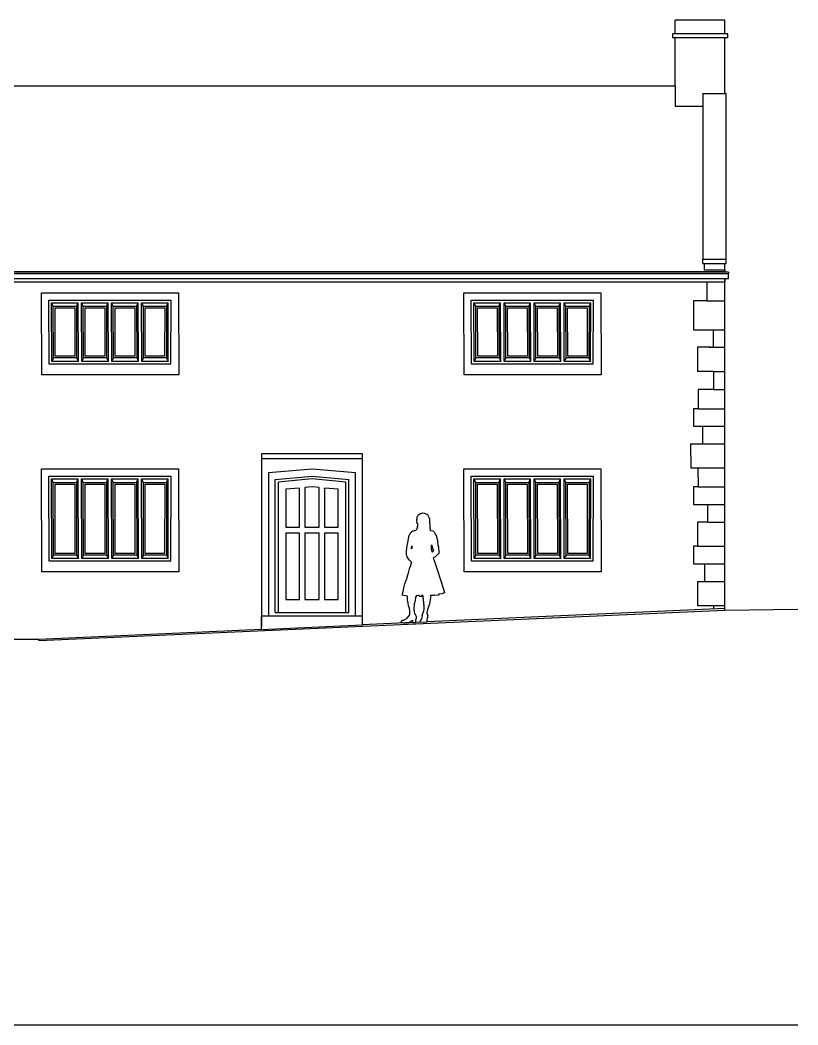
# Model space of a CAD drawing. Extents: x -13712 to 13712, y -8610 to 6342.
# Drawn here: x 2434 to 13712, y -8610 to 5965 of the extents above; entities that cross this region are included whole.
import ezdxf

# ---------------------------------------------------------------- set-up
doc = ezdxf.new("R2010")
doc.units = 0
doc.header["$MEASUREMENT"] = 0
doc.layers.get('0').update_dxf_attribs({"linetype": 'CONTINUOUS'})

msp = doc.modelspace()

# ---------------------------------------------------------------- linework, layer by layer
at = {"color": 214}
for p, q in [((11934, 5765), (11934, 5965)), ((12654, 5965), (11934, 5965)), ((12654, 5765), (12654, 5965)), ((11894, 5765), (11894, 5715)), ((11934, 5765), (11894, 5765)), ((11894, 5715), (11934, 5715)), ((12654, 5765), (11934, 5765)), ((11934, 5715), (12654, 5715)), ((11934, 5014), (11934, 5715)), ((12694, 5765), (12654, 5765)), ((12654, 4900), (12654, 5715)), ((12654, 5715), (12694, 5715)), ((12694, 5715), (12694, 5765)), ((2124, 5014), (11934, 5014)), ((11934, 5014), (11934, 4719)), ((12334, 4900), (12654, 4900)), ((12334, 4900), (12334, 4719)), ((12674, 4900), (12654, 4900)), ((12674, 2496), (12674, 4900)), ((11934, 4719), (12334, 4719)), ((12334, 4719), (12334, 2496)), ((12334, 2496), (12674, 2496)), ((12334, 2435), (12334, 2496)), ((12674, 2435), (12674, 2496)), ((12334, 2435), (12354, 2435)), ((12354, 2435), (12354, 2345)), ((12354, 2435), (12654, 2435)), ((12354, 2345), (12654, 2345)), ((12654, 2345), (12654, 2435)), ((12654, 2435), (12674, 2435)), ((12654, 2310), (12654, 2435)), ((12654, 2345), (12654, 2320)), ((1354, 2290), (12704, 2290)), ((12654, 2210), (1545, 2210)), ((1704, 2320), (12654, 2320)), ((12654, 2310), (1704, 2310)), ((12654, 2320), (12654, 2310)), ((12704, 2310), (12654, 2310)), ((12654, 2210), (12654, 2170)), ((12704, 2210), (12654, 2210)), ((12654, 2170), (12654, 2210)), ((12704, 2310), (12704, 2290)), ((12704, 2210), (12704, 2290)), ((1545, 2170), (12654, 2170)), ((12391, 2170), (12391, 1893)), ((12654, -2570), (12654, 2170)), ((2744, 2010), (4729, 2010)), ((2750, 820), (2744, 2010)), ((2850, 1905), (4623, 1905)), ((2854, 975), (2850, 1905)), ((4619, 975), (4623, 1905)), ((4729, 2010), (4734, 820)), ((8869, 2010), (10854, 2010)), ((8875, 820), (8869, 2010)), ((8975, 1905), (10748, 1905)), ((8979, 975), (8975, 1905)), ((10744, 975), (10748, 1905)), ((10854, 2010), (10859, 820)), ((2916, 1815), (2890, 1865)), ((2890, 1865), (3276, 1865)), ((2894, 1015), (2890, 1865)), ((2916, 1815), (3251, 1815)), ((2919, 1065), (2916, 1815)), ((2941, 1790), (3226, 1790)), ((2944, 1090), (2941, 1790)), ((3226, 1790), (3229, 1090)), ((3251, 1815), (3276, 1865)), ((3251, 1815), (3254, 1065)), ((3279, 1018), (3276, 1865)), ((3326, 1865), (3709, 1865)), ((3351, 1815), (3326, 1865)), ((3329, 1018), (3326, 1865)), ((3351, 1815), (3686, 1815)), ((3354, 1065), (3351, 1815)), ((3379, 1090), (3376, 1790)), ((3376, 1790), (3661, 1790)), ((3661, 1790), (3664, 1090)), ((3686, 1815), (3709, 1865)), ((3686, 1815), (3689, 1065)), ((3709, 1865), (3711, 1865)), ((3715, 1020), (3711, 1865)), ((3786, 1815), (3761, 1865)), ((3761, 1865), (4146, 1865)), ((3765, 1020), (3761, 1865)), ((3786, 1815), (4122, 1815)), ((3789, 1065), (3786, 1815)), ((3814, 1090), (3811, 1790)), ((3811, 1790), (4097, 1790)), ((4097, 1790), (4100, 1090)), ((4122, 1815), (4146, 1865)), ((4122, 1815), (4125, 1065)), ((4150, 1022), (4146, 1865)), ((4222, 1815), (4196, 1865)), ((4196, 1865), (4583, 1865)), ((4200, 1023), (4196, 1865)), ((4222, 1815), (4558, 1815)), ((4225, 1065), (4222, 1815)), ((4247, 1790), (4533, 1790)), ((4250, 1090), (4247, 1790)), ((4533, 1790), (4530, 1090)), ((4558, 1815), (4555, 1065)), ((4558, 1815), (4583, 1865)), ((4558, 1815), (4558, 1815)), ((4579, 1015), (4583, 1865)), ((9041, 1815), (9015, 1865)), ((9015, 1865), (9401, 1865)), ((9019, 1015), (9015, 1865)), ((9041, 1815), (9376, 1815)), ((9044, 1065), (9041, 1815)), ((9066, 1790), (9351, 1790)), ((9069, 1090), (9066, 1790)), ((9351, 1790), (9354, 1090)), ((9376, 1815), (9401, 1865)), ((9376, 1815), (9379, 1065)), ((9404, 1018), (9401, 1865)), ((9451, 1865), (9834, 1865)), ((9476, 1815), (9451, 1865)), ((9454, 1018), (9451, 1865)), ((9476, 1815), (9811, 1815)), ((9479, 1065), (9476, 1815)), ((9504, 1090), (9501, 1790)), ((9501, 1790), (9786, 1790)), ((9786, 1790), (9789, 1090)), ((9811, 1815), (9834, 1865)), ((9811, 1815), (9814, 1065)), ((9834, 1865), (9836, 1865)), ((9840, 1020), (9836, 1865)), ((9911, 1815), (9886, 1865)), ((9886, 1865), (10271, 1865)), ((9890, 1020), (9886, 1865)), ((9911, 1815), (10247, 1815)), ((9914, 1065), (9911, 1815)), ((9939, 1090), (9936, 1790)), ((9936, 1790), (10222, 1790)), ((10222, 1790), (10225, 1090)), ((10247, 1815), (10271, 1865)), ((10247, 1815), (10250, 1065)), ((10275, 1022), (10271, 1865)), ((10347, 1815), (10321, 1865)), ((10321, 1865), (10708, 1865)), ((10325, 1023), (10321, 1865)), ((10347, 1815), (10683, 1815)), ((10350, 1065), (10347, 1815)), ((10372, 1790), (10658, 1790)), ((10375, 1090), (10372, 1790)), ((10658, 1790), (10655, 1090)), ((10683, 1815), (10680, 1065)), ((10683, 1815), (10708, 1865)), ((10683, 1815), (10683, 1815)), ((10704, 1015), (10708, 1865)), ((12200, 1893), (12200, 1474)), ((12391, 1893), (12200, 1893)), ((12391, 1893), (12654, 1893)), ((12200, 1474), (12488, 1474)), ((12488, 1220), (12488, 1474)), ((12488, 1474), (12654, 1474)), ((12654, 1220), (12654, 1474)), ((12450, 1221), (12258, 1220)), ((12258, 1220), (12258, 870)), ((12427, 1220), (12488, 1220)), ((12488, 1220), (12654, 1220)), ((2919, 1065), (2894, 1015)), ((3254, 1065), (2919, 1065)), ((3229, 1090), (2944, 1090)), ((3254, 1065), (3279, 1018)), ((3354, 1065), (3329, 1018)), ((3689, 1065), (3354, 1065)), ((3664, 1090), (3379, 1090)), ((3689, 1065), (3715, 1020)), ((3789, 1065), (3765, 1020)), ((3765, 1015), (3765, 1020)), ((4125, 1065), (3789, 1065)), ((4100, 1090), (3814, 1090)), ((4125, 1065), (4150, 1022)), ((4150, 1015), (4150, 1022)), ((4225, 1065), (4200, 1023)), ((4200, 1015), (4200, 1023)), ((4555, 1065), (4225, 1065)), ((4530, 1090), (4250, 1090)), ((4555, 1065), (4579, 1015)), ((9044, 1065), (9019, 1015)), ((9379, 1065), (9044, 1065)), ((9354, 1090), (9069, 1090)), ((9379, 1065), (9404, 1018)), ((9479, 1065), (9454, 1018)), ((9814, 1065), (9479, 1065)), ((9789, 1090), (9504, 1090)), ((9814, 1065), (9840, 1020)), ((9914, 1065), (9890, 1020)), ((9890, 1015), (9890, 1020)), ((10250, 1065), (9914, 1065)), ((10225, 1090), (9939, 1090)), ((10250, 1065), (10275, 1022)), ((10275, 1015), (10275, 1022)), ((10350, 1065), (10325, 1023)), ((10325, 1015), (10325, 1023)), ((10680, 1065), (10350, 1065)), ((10655, 1090), (10375, 1090)), ((10680, 1065), (10704, 1015)), ((4619, 975), (2854, 975)), ((3279, 1015), (2894, 1015)), ((3279, 1015), (3279, 1018)), ((3329, 1015), (3329, 1018)), ((3715, 1015), (3329, 1015)), ((3715, 1015), (3715, 1020)), ((4150, 1015), (3765, 1015)), ((4579, 1015), (4200, 1015)), ((10744, 975), (8979, 975)), ((9404, 1015), (9019, 1015)), ((9404, 1015), (9404, 1018)), ((9454, 1015), (9454, 1018)), ((9840, 1015), (9454, 1015)), ((9840, 1015), (9840, 1020)), ((10275, 1015), (9890, 1015)), ((10704, 1015), (10325, 1015)), ((4734, 820), (2750, 820)), ((10859, 820), (8875, 820)), ((12488, 870), (12258, 870)), ((12488, 870), (12654, 870)), ((12488, 870), (12488, 606)), ((12488, 606), (12266, 606)), ((12266, 606), (12266, 329)), ((12488, 606), (12654, 606)), ((12266, 329), (12200, 329)), ((12200, 329), (12200, 75)), ((12266, 329), (12654, 329)), ((12200, 75), (12334, 75)), ((12334, 75), (12654, 75)), ((12334, -179), (12334, 75)), ((12654, -179), (12654, 75)), ((12153, -179), (12157, -529)), ((12153, -179), (12334, -179)), ((12334, -179), (12654, -179)), ((7399, -325), (5934, -325)), ((5934, -325), (5934, -400)), ((7399, -400), (5934, -400)), ((5934, -400), (5934, -2830)), ((7399, -400), (7399, -325)), ((7399, -2807), (7399, -400)), ((2744, -545), (4729, -545)), ((2750, -2040), (2744, -545)), ((4729, -545), (4734, -2040)), ((6667, -550), (6034, -600)), ((7299, -600), (6667, -550)), ((8869, -545), (10854, -545)), ((8875, -2040), (8869, -545)), ((10854, -545), (10859, -2040)), ((12157, -529), (12262, -529)), ((12262, -529), (12654, -529)), ((12262, -529), (12266, -807)), ((2850, -650), (4623, -650)), ((2854, -1885), (2850, -650)), ((2916, -740), (2890, -690)), ((2890, -690), (3276, -690)), ((2894, -1845), (2890, -690)), ((3251, -740), (3276, -690)), ((3279, -1842), (3276, -690)), ((3326, -690), (3709, -690)), ((3351, -740), (3326, -690)), ((3329, -1842), (3326, -690)), ((3686, -740), (3709, -690)), ((3709, -690), (3711, -690)), ((3715, -1840), (3711, -690)), ((3786, -740), (3761, -690)), ((3761, -690), (4146, -690)), ((3765, -1840), (3761, -690)), ((4122, -740), (4146, -690)), ((4150, -1838), (4146, -690)), ((4222, -740), (4196, -690)), ((4196, -690), (4583, -690)), ((4200, -1837), (4196, -690)), ((4558, -740), (4583, -690)), ((4579, -1845), (4583, -690)), ((4619, -1885), (4623, -650)), ((6034, -600), (6034, -2680)), ((6134, -700), (6667, -650)), ((6134, -2630), (6134, -700)), ((6667, -690), (6174, -736)), ((6667, -650), (7199, -700)), ((7159, -736), (6667, -690)), ((7199, -2630), (7199, -700)), ((7299, -2680), (7299, -600)), ((8975, -650), (10748, -650)), ((8979, -1885), (8975, -650)), ((9041, -740), (9015, -690)), ((9015, -690), (9401, -690)), ((9019, -1845), (9015, -690)), ((9376, -740), (9401, -690)), ((9404, -1842), (9401, -690)), ((9451, -690), (9834, -690)), ((9476, -740), (9451, -690)), ((9454, -1842), (9451, -690)), ((9811, -740), (9834, -690)), ((9834, -690), (9836, -690)), ((9840, -1840), (9836, -690)), ((9911, -740), (9886, -690)), ((9886, -690), (10271, -690)), ((9890, -1840), (9886, -690)), ((10247, -740), (10271, -690)), ((10275, -1838), (10271, -690)), ((10347, -740), (10321, -690)), ((10321, -690), (10708, -690)), ((10325, -1837), (10321, -690)), ((10683, -740), (10708, -690)), ((10704, -1845), (10708, -690)), ((10744, -1885), (10748, -650)), ((2916, -740), (3251, -740)), ((2919, -1795), (2916, -740)), ((2941, -765), (3226, -765)), ((2944, -1770), (2941, -765)), ((3226, -765), (3229, -1770)), ((3251, -740), (3254, -1795)), ((3351, -740), (3686, -740)), ((3354, -1795), (3351, -740)), ((3379, -1770), (3376, -765)), ((3376, -765), (3661, -765)), ((3661, -765), (3664, -1770)), ((3686, -740), (3689, -1795)), ((3786, -740), (4122, -740)), ((3789, -1795), (3786, -740)), ((3814, -1770), (3811, -765)), ((3811, -765), (4097, -765)), ((4097, -765), (4100, -1770)), ((4122, -740), (4125, -1795)), ((4222, -740), (4558, -740)), ((4225, -1795), (4222, -740)), ((4247, -765), (4533, -765)), ((4250, -1770), (4247, -765)), ((4533, -765), (4530, -1770)), ((4558, -740), (4555, -1795)), ((4558, -740), (4558, -740)), ((6174, -736), (6174, -2630)), ((6483, -823), (6289, -841)), ((6289, -841), (6289, -1390)), ((6484, -1390), (6484, -823)), ((6667, -805), (6563, -815)), ((6564, -815), (6564, -1390)), ((6770, -815), (6667, -805)), ((6769, -1390), (6769, -815)), ((6849, -832), (6850, -823)), ((6849, -832), (6849, -1390)), ((7044, -841), (6850, -823)), ((7044, -1390), (7044, -841)), ((7159, -2630), (7159, -736)), ((9041, -740), (9376, -740)), ((9044, -1795), (9041, -740)), ((9066, -765), (9351, -765)), ((9069, -1770), (9066, -765)), ((9351, -765), (9354, -1770)), ((9376, -740), (9379, -1795)), ((9476, -740), (9811, -740)), ((9479, -1795), (9476, -740)), ((9504, -1770), (9501, -765)), ((9501, -765), (9786, -765)), ((9786, -765), (9789, -1770)), ((9811, -740), (9814, -1795)), ((9911, -740), (10247, -740)), ((9914, -1795), (9911, -740)), ((9939, -1770), (9936, -765)), ((9936, -765), (10222, -765)), ((10222, -765), (10225, -1770)), ((10247, -740), (10250, -1795)), ((10347, -740), (10683, -740)), ((10350, -1795), (10347, -740)), ((10372, -765), (10658, -765)), ((10375, -1770), (10372, -765)), ((10658, -765), (10655, -1770)), ((10683, -740), (10680, -1795)), ((10683, -740), (10683, -740)), ((12266, -807), (12200, -807)), ((12200, -807), (12200, -1061)), ((12266, -807), (12654, -807)), ((12200, -1061), (12406, -1061)), ((12406, -1315), (12406, -1061)), ((12406, -1061), (12654, -1061)), ((12654, -1315), (12654, -1061)), ((6289, -1390), (6484, -1390)), ((6564, -1390), (6769, -1390)), ((6849, -1390), (7044, -1390)), ((12258, -1315), (12258, -1665)), ((12406, -1315), (12258, -1315)), ((12406, -1315), (12654, -1315)), ((6289, -1470), (6484, -1470)), ((6289, -1470), (6289, -2440)), ((6484, -2440), (6484, -1470)), ((6564, -1470), (6564, -2440)), ((6564, -1470), (6769, -1470)), ((6769, -2440), (6769, -1470)), ((6849, -1470), (6849, -2440)), ((6849, -1470), (7044, -1470)), ((7044, -2440), (7044, -1470)), ((12258, -1665), (12200, -1665)), ((12200, -1665), (12200, -1923)), ((12258, -1665), (12654, -1665)), ((4619, -1885), (2854, -1885)), ((2919, -1795), (2894, -1845)), ((3279, -1845), (2894, -1845)), ((3254, -1795), (2919, -1795)), ((3229, -1770), (2944, -1770)), ((3254, -1795), (3279, -1842)), ((3279, -1845), (3279, -1842)), ((3354, -1795), (3329, -1842)), ((3329, -1845), (3329, -1842)), ((3715, -1845), (3329, -1845)), ((3689, -1795), (3354, -1795)), ((3664, -1770), (3379, -1770)), ((3689, -1795), (3715, -1840)), ((3715, -1845), (3715, -1840)), ((3789, -1795), (3765, -1840)), ((3765, -1845), (3765, -1840)), ((4150, -1845), (3765, -1845)), ((4125, -1795), (3789, -1795)), ((4100, -1770), (3814, -1770)), ((4125, -1795), (4150, -1838)), ((4150, -1845), (4150, -1838)), ((4225, -1795), (4200, -1837)), ((4200, -1845), (4200, -1837)), ((4579, -1845), (4200, -1845)), ((4555, -1795), (4225, -1795)), ((4530, -1770), (4250, -1770)), ((4555, -1795), (4579, -1845)), ((10744, -1885), (8979, -1885)), ((9044, -1795), (9019, -1845)), ((9404, -1845), (9019, -1845)), ((9379, -1795), (9044, -1795)), ((9354, -1770), (9069, -1770)), ((9379, -1795), (9404, -1842)), ((9404, -1845), (9404, -1842)), ((9479, -1795), (9454, -1842)), ((9454, -1845), (9454, -1842)), ((9840, -1845), (9454, -1845)), ((9814, -1795), (9479, -1795)), ((9789, -1770), (9504, -1770)), ((9814, -1795), (9840, -1840)), ((9840, -1845), (9840, -1840)), ((9914, -1795), (9890, -1840)), ((9890, -1845), (9890, -1840)), ((10275, -1845), (9890, -1845)), ((10250, -1795), (9914, -1795)), ((10225, -1770), (9939, -1770)), ((10250, -1795), (10275, -1838)), ((10275, -1845), (10275, -1838)), ((10350, -1795), (10325, -1837)), ((10325, -1845), (10325, -1837)), ((10704, -1845), (10325, -1845)), ((10680, -1795), (10350, -1795)), ((10655, -1770), (10375, -1770)), ((10680, -1795), (10704, -1845)), ((4734, -2040), (2750, -2040)), ((10859, -2040), (8875, -2040)), ((12200, -1923), (12363, -1923)), ((12363, -1923), (12654, -1923)), ((12363, -2177), (12363, -1923)), ((12654, -2177), (12654, -1923)), ((12258, -2177), (12363, -2177)), ((12258, -2177), (12258, -2527)), ((12363, -2177), (12654, -2177)), ((6289, -2440), (6484, -2440)), ((6564, -2440), (6769, -2440)), ((6849, -2440), (7044, -2440)), ((12258, -2527), (12488, -2527)), ((12488, -2527), (12654, -2527)), ((12488, -2527), (12488, -2577)), ((7399, -2680), (5934, -2680)), ((5934, -2874), (5934, -2680)), ((6134, -2630), (6174, -2630)), ((6174, -2630), (7159, -2630)), ((7159, -2630), (7199, -2630)), ((7399, -2807), (7399, -2680))]:
    msp.add_line(p, q, dxfattribs=at)
at = {"color": 253}
for p, q in [((8186, -1281), (8184, -1292)), ((8184, -1292), (8189, -1317)), ((8188, -1279), (8186, -1281)), ((8188, -1270), (8190, -1258)), ((8188, -1279), (8188, -1270)), ((8190, -1258), (8193, -1245)), ((8193, -1245), (8198, -1233)), ((8198, -1233), (8203, -1220)), ((8218, -1204), (8203, -1220)), ((8218, -1204), (8239, -1191)), ((8239, -1191), (8258, -1185)), ((8258, -1185), (8276, -1184)), ((8276, -1184), (8293, -1185)), ((8293, -1185), (8309, -1190)), ((8309, -1190), (8324, -1196)), ((8324, -1196), (8339, -1208)), ((8339, -1208), (8353, -1226)), ((8353, -1226), (8362, -1247)), ((8362, -1247), (8368, -1270)), ((8368, -1270), (8370, -1309)), ((8370, -1309), (8374, -1378)), ((8111, -1458), (8113, -1457)), ((8113, -1457), (8116, -1452)), ((8116, -1452), (8124, -1446)), ((8124, -1446), (8132, -1444)), ((8132, -1444), (8138, -1443)), ((8138, -1443), (8146, -1441)), ((8146, -1441), (8154, -1439)), ((8154, -1439), (8172, -1432)), ((8172, -1432), (8177, -1428)), ((8177, -1428), (8182, -1424)), ((8182, -1424), (8186, -1420)), ((8186, -1420), (8188, -1417)), ((8188, -1326), (8188, -1325)), ((8188, -1325), (8189, -1325)), ((8188, -1327), (8188, -1326)), ((8188, -1328), (8188, -1327)), ((8188, -1329), (8188, -1328)), ((8189, -1330), (8188, -1329)), ((8188, -1417), (8191, -1415)), ((8189, -1317), (8190, -1324)), ((8189, -1325), (8189, -1324)), ((8189, -1324), (8190, -1324)), ((8190, -1330), (8189, -1330)), ((8190, -1324), (8190, -1324)), ((8191, -1330), (8190, -1330)), ((8192, -1330), (8191, -1330)), ((8191, -1415), (8193, -1406)), ((8192, -1330), (8194, -1333)), ((8192, -1330), (8192, -1330)), ((8195, -1392), (8193, -1406)), ((8194, -1333), (8194, -1349)), ((8194, -1349), (8195, -1373)), ((8195, -1392), (8195, -1373)), ((8374, -1378), (8375, -1386)), ((8375, -1386), (8379, -1437)), ((8379, -1437), (8417, -1444)), ((8417, -1444), (8426, -1449)), ((8426, -1449), (8433, -1454)), ((8433, -1454), (8439, -1461)), ((8051, -1634), (8069, -1533)), ((8069, -1533), (8073, -1520)), ((8073, -1520), (8077, -1507)), ((8077, -1507), (8083, -1495)), ((8083, -1495), (8090, -1483)), ((8090, -1483), (8097, -1472)), ((8097, -1472), (8106, -1462)), ((8106, -1462), (8107, -1461)), ((8107, -1461), (8108, -1460)), ((8108, -1460), (8109, -1459)), ((8109, -1459), (8110, -1458)), ((8110, -1458), (8111, -1458)), ((8441, -1465), (8439, -1461)), ((8441, -1467), (8441, -1465)), ((8441, -1467), (8446, -1477)), ((8446, -1477), (8459, -1502)), ((8459, -1502), (8470, -1522)), ((8470, -1522), (8479, -1556)), ((8479, -1556), (8489, -1601)), ((8498, -1650), (8489, -1601)), ((8035, -1753), (8036, -1744)), ((8036, -1744), (8037, -1731)), ((8037, -1731), (8039, -1717)), ((8039, -1717), (8041, -1704)), ((8041, -1704), (8042, -1691)), ((8042, -1691), (8051, -1634)), ((8109, -1705), (8111, -1689)), ((8109, -1705), (8116, -1697)), ((8111, -1689), (8112, -1663)), ((8112, -1663), (8114, -1675)), ((8114, -1675), (8116, -1697)), ((8399, -1714), (8401, -1647)), ((8399, -1714), (8399, -1719)), ((8399, -1719), (8403, -1754)), ((8401, -1647), (8405, -1660)), ((8405, -1660), (8413, -1695)), ((8407, -1750), (8424, -1738)), ((8413, -1695), (8423, -1720)), ((8423, -1720), (8428, -1731)), ((8424, -1738), (8426, -1735)), ((8426, -1735), (8428, -1731)), ((8504, -1686), (8498, -1650)), ((8507, -1710), (8504, -1686)), ((8510, -1730), (8507, -1710)), ((8510, -1745), (8510, -1730)), ((8510, -1759), (8510, -1745)), ((8035, -1763), (8035, -1753)), ((8036, -1772), (8035, -1763)), ((8037, -1781), (8036, -1772)), ((8039, -1790), (8037, -1781)), ((8041, -1799), (8039, -1790)), ((8048, -1821), (8041, -1799)), ((8062, -1843), (8048, -1821)), ((8082, -1869), (8062, -1843)), ((8108, -1898), (8082, -1869)), ((8403, -1754), (8407, -1750)), ((8436, -1832), (8425, -1841)), ((8425, -1841), (8433, -1860)), ((8433, -1860), (8459, -1931)), ((8447, -1823), (8436, -1832)), ((8488, -1784), (8447, -1823)), ((8494, -1781), (8488, -1784)), ((8494, -1781), (8500, -1777)), ((8500, -1777), (8506, -1771)), ((8506, -1771), (8509, -1765)), ((8509, -1765), (8510, -1759)), ((8068, -2054), (8084, -1977)), ((8108, -1898), (8084, -1977)), ((8459, -1931), (8468, -1961)), ((8468, -1961), (8485, -2018)), ((8485, -2018), (8571, -2287)), ((8015, -2214), (8041, -2134)), ((8041, -2134), (8058, -2081)), ((8058, -2081), (8068, -2054)), ((7975, -2376), (7987, -2322)), ((7987, -2322), (8000, -2268)), ((8000, -2268), (8015, -2214)), ((8571, -2287), (8590, -2338)), ((7994, -2381), (7975, -2376)), ((8028, -2387), (7994, -2381)), ((8050, -2391), (8028, -2387)), ((8051, -2412), (8050, -2391)), ((8053, -2448), (8051, -2412)), ((8060, -2491), (8053, -2448)), ((8157, -2472), (8153, -2490)), ((8161, -2457), (8157, -2472)), ((8164, -2442), (8161, -2457)), ((8166, -2426), (8164, -2442)), ((8175, -2394), (8166, -2399)), ((8166, -2399), (8166, -2411)), ((8166, -2411), (8166, -2426)), ((8185, -2384), (8175, -2387)), ((8175, -2387), (8175, -2394)), ((8203, -2381), (8185, -2384)), ((8218, -2382), (8203, -2381)), ((8226, -2384), (8218, -2382)), ((8226, -2394), (8226, -2384)), ((8235, -2395), (8226, -2394)), ((8252, -2396), (8235, -2395)), ((8262, -2394), (8252, -2396)), ((8260, -2378), (8262, -2394)), ((8274, -2379), (8260, -2378)), ((8274, -2379), (8275, -2392)), ((8275, -2392), (8276, -2404)), ((8276, -2404), (8276, -2417)), ((8276, -2417), (8277, -2429)), ((8277, -2429), (8278, -2442)), ((8278, -2442), (8279, -2454)), ((8279, -2454), (8281, -2467)), ((8281, -2467), (8282, -2479)), ((8376, -2473), (8368, -2502)), ((8382, -2443), (8376, -2473)), ((8385, -2413), (8382, -2443)), ((8387, -2383), (8385, -2413)), ((8395, -2383), (8387, -2383)), ((8404, -2382), (8395, -2383)), ((8418, -2380), (8404, -2382)), ((8432, -2377), (8418, -2380)), ((8436, -2376), (8432, -2377)), ((8441, -2375), (8436, -2376)), ((8441, -2381), (8441, -2375)), ((8502, -2378), (8441, -2381)), ((8518, -2361), (8499, -2363)), ((8499, -2363), (8502, -2378)), ((8549, -2356), (8518, -2361)), ((8575, -2349), (8549, -2356)), ((8590, -2343), (8575, -2349)), ((8590, -2338), (8590, -2343)), ((8068, -2533), (8060, -2491)), ((8078, -2568), (8068, -2533)), ((8084, -2597), (8078, -2568)), ((8086, -2617), (8084, -2597)), ((8085, -2634), (8086, -2617)), ((8146, -2530), (8144, -2552)), ((8144, -2552), (8144, -2571)), ((8144, -2571), (8145, -2590)), ((8145, -2590), (8148, -2613)), ((8149, -2508), (8146, -2530)), ((8148, -2613), (8154, -2643)), ((8153, -2490), (8149, -2508)), ((8279, -2630), (8290, -2605)), ((8282, -2479), (8283, -2491)), ((8283, -2491), (8285, -2504)), ((8285, -2504), (8287, -2516)), ((8287, -2516), (8289, -2532)), ((8292, -2545), (8289, -2532)), ((8290, -2605), (8294, -2585)), ((8294, -2560), (8292, -2545)), ((8295, -2570), (8294, -2560)), ((8294, -2585), (8295, -2570)), ((8335, -2607), (8334, -2628)), ((8339, -2586), (8335, -2607)), ((8344, -2568), (8339, -2586)), ((8359, -2530), (8344, -2568)), ((8368, -2502), (8359, -2530)), ((7961, -2754), (7959, -2760)), ((7959, -2760), (7959, -2765)), ((7959, -2768), (7959, -2765)), ((7959, -2768), (7961, -2770)), ((7963, -2750), (7961, -2754)), ((7963, -2750), (7969, -2747)), ((7974, -2746), (7969, -2747)), ((7983, -2746), (7974, -2746)), ((7993, -2742), (7983, -2746)), ((8003, -2738), (7993, -2742)), ((8015, -2731), (8003, -2738)), ((8027, -2723), (8015, -2731)), ((8038, -2713), (8027, -2723)), ((8047, -2702), (8038, -2713)), ((8051, -2696), (8047, -2702)), ((8055, -2696), (8051, -2696)), ((8058, -2695), (8055, -2696)), ((8058, -2695), (8062, -2691)), ((8062, -2691), (8070, -2681)), ((8070, -2681), (8079, -2665)), ((8077, -2772), (8081, -2769)), ((8079, -2665), (8083, -2650)), ((8081, -2769), (8091, -2761)), ((8083, -2650), (8085, -2634)), ((8091, -2761), (8101, -2753)), ((8101, -2753), (8113, -2746)), ((8113, -2746), (8122, -2742)), ((8122, -2742), (8122, -2774)), ((8154, -2643), (8156, -2652)), ((8159, -2652), (8156, -2652)), ((8162, -2654), (8159, -2652)), ((8165, -2657), (8162, -2654)), ((8167, -2660), (8165, -2657)), ((8171, -2667), (8167, -2660)), ((8170, -2772), (8174, -2727)), ((8175, -2675), (8171, -2667)), ((8174, -2727), (8176, -2725)), ((8176, -2678), (8175, -2675)), ((8178, -2680), (8176, -2678)), ((8176, -2725), (8178, -2723)), ((8179, -2683), (8178, -2680)), ((8178, -2723), (8179, -2721)), ((8180, -2686), (8179, -2683)), ((8179, -2721), (8180, -2718)), ((8181, -2688), (8180, -2686)), ((8180, -2718), (8181, -2716)), ((8182, -2691), (8181, -2688)), ((8181, -2716), (8182, -2703)), ((8182, -2694), (8182, -2691)), ((8182, -2697), (8182, -2694)), ((8182, -2700), (8182, -2697)), ((8182, -2703), (8182, -2700)), ((8234, -2748), (8232, -2756)), ((8232, -2756), (8233, -2763)), ((8233, -2763), (8238, -2768)), ((8240, -2738), (8234, -2748)), ((8238, -2768), (8239, -2769)), ((8253, -2718), (8240, -2738)), ((8262, -2680), (8253, -2718)), ((8265, -2676), (8262, -2680)), ((8265, -2676), (8266, -2673)), ((8266, -2673), (8270, -2657)), ((8270, -2657), (8279, -2630)), ((8332, -2765), (8335, -2761)), ((8332, -2765), (8332, -2765)), ((8334, -2628), (8334, -2636)), ((8334, -2636), (8335, -2643)), ((8335, -2643), (8338, -2655)), ((8335, -2761), (8337, -2750)), ((8337, -2750), (8338, -2742)), ((8338, -2655), (8340, -2661)), ((8338, -2725), (8340, -2714)), ((8338, -2736), (8338, -2725)), ((8338, -2742), (8338, -2736)), ((8340, -2661), (8345, -2677)), ((8340, -2661), (8340, -2661)), ((8340, -2714), (8343, -2705)), ((8343, -2705), (8346, -2699)), ((8345, -2678), (8345, -2677)), ((8346, -2684), (8345, -2678)), ((8347, -2693), (8346, -2684)), ((8346, -2699), (8347, -2693)), ((7961, -2770), (7984, -2775)), ((7984, -2775), (7992, -2776)), ((7992, -2776), (7999, -2777)), ((7999, -2777), (8007, -2777)), ((8007, -2777), (8015, -2777)), ((8015, -2777), (8023, -2777)), ((8023, -2777), (8031, -2777)), ((8031, -2777), (8039, -2776)), ((8039, -2776), (8047, -2776)), ((8047, -2776), (8054, -2775)), ((8054, -2775), (8062, -2774)), ((8062, -2774), (8070, -2773)), ((8070, -2773), (8077, -2772)), ((8122, -2774), (8123, -2775))]:
    msp.add_line(p, q, dxfattribs=at)
at = {"color": 22}
for p, q in [((2704, -3035), (12654, -2595)), ((12654, -2570), (8332, -2765)), ((12654, -2595), (12654, -2570)), ((12654, -2595), (13712, -2580)), ((8239, -2769), (8332, -2765)), ((5934, -2874), (2704, -3020)), ((5934, -2874), (7399, -2807)), ((8123, -2775), (7399, -2807)), ((8123, -2775), (8170, -2772)), ((8239, -2769), (8170, -2772)), ((2704, -3020), (1677, -3020)), ((2704, -3035), (2704, -3020)), ((-13712, -8610), (13712, -8610))]:
    msp.add_line(p, q, dxfattribs=at)

doc.saveas('drawing.dxf')
